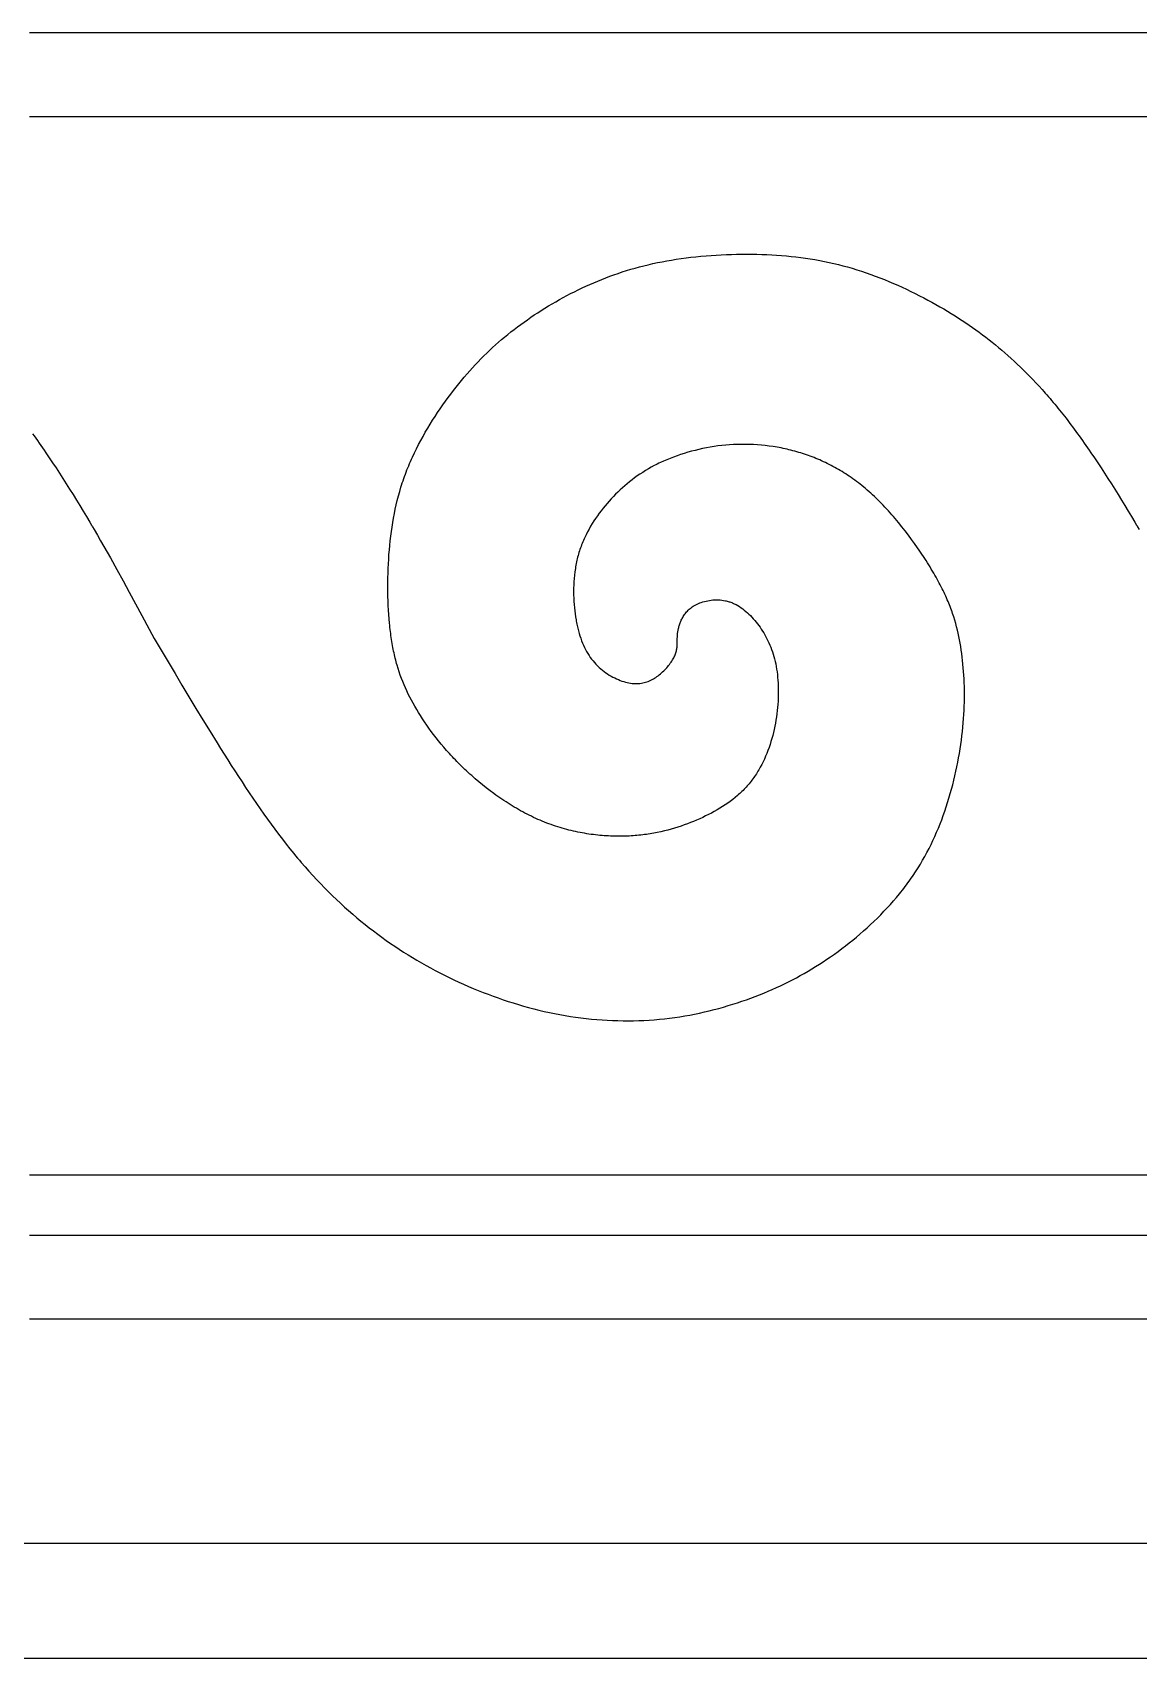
# Model space of a CAD drawing. Extents: x 0 to 279, y 0 to 212.
# Drawn here: x 69.1 to 103.3, y 161.3 to 211.6 of the extents above; entities that cross this region are included whole.
import ezdxf

# ---------------------------------------------------------------- set-up
doc = ezdxf.new("R2010")
doc.units = 0
doc.layers.add('LAYER_1', color=18, linetype='CONTINUOUS')

msp = doc.modelspace()

# ---------------------------------------------------------------- linework, layer by layer
at = {"layer": 'LAYER_1'}
for points in [[(69.04, 211.577), (69.229, 211.577), (69.414, 211.577), (69.595, 211.577), (69.771, 211.577), (69.944, 211.577), (70.111, 211.577), (70.275, 211.577), (70.433, 211.577), (70.588, 211.577), (70.738, 211.577), (70.883, 211.577), (71.023, 211.577), (71.159, 211.577), (71.29, 211.577), (71.416, 211.577), (71.537, 211.577), (71.654, 211.577), (71.765, 211.577), (71.872, 211.577), (71.973, 211.577), (72.07, 211.577), (72.161, 211.577), (72.205, 211.577), (72.247, 211.577), (72.288, 211.577), (72.328, 211.577), (72.366, 211.577), (72.404, 211.577), (72.439, 211.577), (72.474, 211.577), (72.507, 211.577), (72.539, 211.577), (72.569, 211.577), (72.598, 211.577), (72.626, 211.577), (72.652, 211.577), (72.677, 211.577), (72.701, 211.577), (72.723, 211.577), (72.744, 211.577), (72.763, 211.577), (72.781, 211.577), (72.798, 211.577), (72.813, 211.577), (72.827, 211.577), (72.839, 211.577), (72.85, 211.577), (72.86, 211.577), (72.868, 211.577), (72.874, 211.577), (72.88, 211.577), (72.883, 211.577), (72.885, 211.577), (72.886, 211.577)], [(72.886, 211.577), (72.887, 211.577), (72.889, 211.577), (72.893, 211.577), (72.898, 211.577), (72.905, 211.577), (72.913, 211.577), (72.922, 211.577), (72.933, 211.577), (72.945, 211.577), (72.959, 211.577), (72.974, 211.577), (72.991, 211.577), (73.009, 211.577), (73.028, 211.577), (73.049, 211.577), (73.071, 211.577), (73.095, 211.577), (73.12, 211.577), (73.146, 211.577), (73.174, 211.577), (73.203, 211.577), (73.234, 211.577), (73.265, 211.577), (73.299, 211.577), (73.333, 211.577), (73.369, 211.577), (73.406, 211.577), (73.444, 211.577), (73.484, 211.577), (73.525, 211.577), (73.568, 211.577), (73.611, 211.577), (73.703, 211.577), (73.799, 211.577), (73.901, 211.577), (74.007, 211.577), (74.119, 211.577), (74.235, 211.577), (74.356, 211.577), (74.483, 211.577), (74.614, 211.577), (74.749, 211.577), (74.89, 211.577), (75.035, 211.577), (75.185, 211.577), (75.339, 211.577), (75.498, 211.577), (75.661, 211.577), (75.829, 211.577), (76.001, 211.577), (76.177, 211.577), (76.358, 211.577), (76.543, 211.577), (76.733, 211.577), (76.926, 211.577), (77.123, 211.577), (77.325, 211.577), (77.531, 211.577), (77.74, 211.577), (77.954, 211.577), (78.171, 211.577), (78.392, 211.577), (78.617, 211.577), (78.846, 211.577), (79.078, 211.577), (79.314, 211.577), (79.554, 211.577), (79.797, 211.577), (80.044, 211.577), (80.294, 211.577), (80.548, 211.577), (80.805, 211.577), (81.065, 211.577), (81.329, 211.577), (81.596, 211.577), (81.866, 211.577), (82.139, 211.577), (82.415, 211.577), (82.694, 211.577), (82.977, 211.577), (83.262, 211.577), (83.55, 211.577), (83.841, 211.577), (84.135, 211.577), (84.432, 211.577), (84.731, 211.577), (85.033, 211.577), (85.338, 211.577), (85.645, 211.577), (85.955, 211.577), (86.267, 211.577), (86.582, 211.577), (86.899, 211.577), (87.218, 211.577), (87.54, 211.577), (87.864, 211.577), (88.19, 211.577), (88.519, 211.577), (88.85, 211.577), (89.182, 211.577), (89.517, 211.577), (89.854, 211.577), (90.192, 211.577), (90.533, 211.577), (90.875, 211.577), (91.219, 211.577), (91.565, 211.577), (91.913, 211.577), (92.262, 211.577), (92.613, 211.577), (92.965, 211.577), (93.319, 211.577), (93.675, 211.577), (94.032, 211.577), (94.39, 211.577), (94.75, 211.577), (95.473, 211.577), (96.201, 211.577), (96.933, 211.577), (97.669, 211.577), (98.409, 211.577), (99.153, 211.577), (99.899, 211.577), (100.648, 211.577), (101.399, 211.577), (102.152, 211.577), (103.663, 211.577)], [(72.886, 208.976), (72.885, 208.976), (72.883, 208.976), (72.88, 208.976), (72.874, 208.976), (72.868, 208.976), (72.86, 208.976), (72.85, 208.976), (72.839, 208.976), (72.827, 208.976), (72.813, 208.976), (72.798, 208.976), (72.781, 208.976), (72.763, 208.976), (72.744, 208.976), (72.723, 208.976), (72.701, 208.976), (72.677, 208.976), (72.652, 208.976), (72.626, 208.976), (72.598, 208.976), (72.569, 208.976), (72.539, 208.976), (72.507, 208.976), (72.474, 208.976), (72.439, 208.976), (72.404, 208.976), (72.366, 208.976), (72.328, 208.976), (72.288, 208.976), (72.247, 208.976), (72.205, 208.976), (72.161, 208.976), (72.07, 208.976), (71.973, 208.976), (71.872, 208.976), (71.765, 208.976), (71.654, 208.976), (71.537, 208.976), (71.416, 208.976), (71.29, 208.976), (71.159, 208.976), (71.023, 208.976), (70.883, 208.976), (70.738, 208.976), (70.588, 208.976), (70.433, 208.976), (70.275, 208.976), (70.111, 208.976), (69.944, 208.976), (69.771, 208.976), (69.595, 208.976), (69.414, 208.976), (69.229, 208.976), (69.04, 208.976)], [(103.663, 208.976), (102.152, 208.976), (101.399, 208.976), (100.648, 208.976), (99.899, 208.976), (99.153, 208.976), (98.409, 208.976), (97.669, 208.976), (96.933, 208.976), (96.201, 208.976), (95.473, 208.976), (94.75, 208.976), (94.39, 208.976), (94.032, 208.976), (93.675, 208.976), (93.319, 208.976), (92.965, 208.976), (92.613, 208.976), (92.262, 208.976), (91.913, 208.976), (91.565, 208.976), (91.219, 208.976), (90.875, 208.976), (90.533, 208.976), (90.192, 208.976), (89.854, 208.976), (89.517, 208.976), (89.182, 208.976), (88.85, 208.976), (88.519, 208.976), (88.19, 208.976), (87.864, 208.976), (87.54, 208.976), (87.218, 208.976), (86.899, 208.976), (86.582, 208.976), (86.267, 208.976), (85.955, 208.976), (85.645, 208.976), (85.338, 208.976), (85.033, 208.976), (84.731, 208.976), (84.432, 208.976), (84.135, 208.976), (83.841, 208.976), (83.55, 208.976), (83.262, 208.976), (82.977, 208.976), (82.694, 208.976), (82.415, 208.976), (82.139, 208.976), (81.866, 208.976), (81.596, 208.976), (81.329, 208.976), (81.065, 208.976), (80.805, 208.976), (80.548, 208.976), (80.294, 208.976), (80.044, 208.976), (79.797, 208.976), (79.554, 208.976), (79.314, 208.976), (79.078, 208.976), (78.846, 208.976), (78.617, 208.976), (78.392, 208.976), (78.171, 208.976), (77.954, 208.976), (77.74, 208.976), (77.531, 208.976), (77.325, 208.976), (77.123, 208.976), (76.926, 208.976), (76.733, 208.976), (76.543, 208.976), (76.358, 208.976), (76.177, 208.976), (76.001, 208.976), (75.829, 208.976), (75.661, 208.976), (75.498, 208.976), (75.339, 208.976), (75.185, 208.976), (75.035, 208.976), (74.89, 208.976), (74.749, 208.976), (74.614, 208.976), (74.483, 208.976), (74.356, 208.976), (74.235, 208.976), (74.119, 208.976), (74.007, 208.976), (73.901, 208.976), (73.799, 208.976), (73.703, 208.976), (73.611, 208.976), (73.568, 208.976), (73.525, 208.976), (73.484, 208.976), (73.444, 208.976), (73.406, 208.976), (73.369, 208.976), (73.333, 208.976), (73.299, 208.976), (73.265, 208.976), (73.234, 208.976), (73.203, 208.976), (73.174, 208.976), (73.146, 208.976), (73.12, 208.976), (73.095, 208.976), (73.071, 208.976), (73.049, 208.976), (73.028, 208.976), (73.009, 208.976), (72.991, 208.976), (72.974, 208.976), (72.959, 208.976), (72.945, 208.976), (72.933, 208.976), (72.922, 208.976), (72.913, 208.976), (72.905, 208.976), (72.898, 208.976), (72.893, 208.976), (72.889, 208.976), (72.887, 208.976), (72.886, 208.976)], [(72.886, 192.848), (73.316, 192.124), (73.531, 191.763), (73.746, 191.403), (73.962, 191.043), (74.178, 190.685), (74.394, 190.329), (74.612, 189.975), (74.83, 189.623), (74.94, 189.448), (75.049, 189.273), (75.159, 189.1), (75.269, 188.927), (75.38, 188.755), (75.49, 188.584), (75.602, 188.414), (75.713, 188.245), (75.825, 188.078), (75.937, 187.912), (76.049, 187.747), (76.162, 187.584), (76.275, 187.423), (76.389, 187.264), (76.503, 187.106), (76.617, 186.95), (76.732, 186.797), (76.847, 186.645), (76.963, 186.496), (77.08, 186.349), (77.197, 186.205), (77.255, 186.134), (77.314, 186.063), (77.373, 185.993), (77.432, 185.924), (77.551, 185.787), (77.67, 185.653), (77.789, 185.521), (77.91, 185.391), (78.031, 185.264), (78.152, 185.139), (78.274, 185.017), (78.397, 184.897), (78.52, 184.778), (78.645, 184.663), (78.769, 184.549), (78.895, 184.437), (79.021, 184.327), (79.148, 184.219), (79.276, 184.114), (79.404, 184.01), (79.533, 183.908), (79.663, 183.808), (79.794, 183.709), (79.925, 183.613), (80.058, 183.518), (80.191, 183.425), (80.325, 183.334), (80.459, 183.244), (80.595, 183.156), (80.732, 183.07), (80.869, 182.986), (81.007, 182.903), (81.147, 182.822), (81.287, 182.742), (81.428, 182.664), (81.57, 182.588), (81.713, 182.513), (81.858, 182.44), (82.003, 182.368), (82.149, 182.298), (82.296, 182.23), (82.445, 182.163), (82.594, 182.097), (82.744, 182.033), (82.896, 181.971), (83.048, 181.91), (83.202, 181.851), (83.356, 181.793), (83.511, 181.738), (83.667, 181.684), (83.823, 181.632), (83.98, 181.582), (84.138, 181.534), (84.297, 181.488), (84.456, 181.444), (84.616, 181.401), (84.776, 181.362), (84.937, 181.324), (85.098, 181.288), (85.259, 181.255), (85.421, 181.224), (85.583, 181.195), (85.746, 181.168), (85.909, 181.144), (86.071, 181.122), (86.234, 181.103), (86.397, 181.086), (86.56, 181.071), (86.723, 181.059), (86.886, 181.049), (87.049, 181.041), (87.211, 181.036), (87.373, 181.033), (87.535, 181.032), (87.697, 181.034), (87.858, 181.038), (88.018, 181.045), (88.178, 181.054), (88.338, 181.065), (88.496, 181.079), (88.654, 181.095), (88.812, 181.114), (88.968, 181.134), (89.123, 181.158), (89.278, 181.183), (89.432, 181.21), (89.584, 181.24), (89.736, 181.272), (89.887, 181.305), (90.036, 181.341), (90.184, 181.378), (90.331, 181.417), (90.477, 181.458), (90.621, 181.5), (90.764, 181.544), (90.906, 181.59), (91.046, 181.637), (91.185, 181.685), (91.322, 181.735), (91.457, 181.785), (91.591, 181.838), (91.723, 181.891), (91.854, 181.945), (91.983, 182.001), (92.111, 182.058), (92.237, 182.116), (92.362, 182.176), (92.486, 182.237), (92.608, 182.299), (92.73, 182.363), (92.85, 182.429), (92.97, 182.496), (93.089, 182.564), (93.207, 182.635), (93.324, 182.707), (93.44, 182.78), (93.556, 182.856), (93.672, 182.933), (93.787, 183.012), (93.902, 183.094), (94.016, 183.177), (94.13, 183.262), (94.244, 183.349), (94.357, 183.437), (94.47, 183.528), (94.582, 183.62), (94.692, 183.714), (94.802, 183.81), (94.911, 183.907), (95.019, 184.006), (95.125, 184.106), (95.23, 184.208), (95.333, 184.311), (95.435, 184.416), (95.535, 184.521), (95.633, 184.628), (95.728, 184.736), (95.822, 184.846), (95.914, 184.956), (95.959, 185.012), (96.003, 185.067), (96.046, 185.123), (96.089, 185.18), (96.132, 185.236), (96.174, 185.293), (96.215, 185.35), (96.255, 185.407), (96.335, 185.523), (96.412, 185.639), (96.486, 185.756), (96.559, 185.874), (96.629, 185.994), (96.697, 186.114), (96.762, 186.236), (96.826, 186.358), (96.888, 186.482), (96.947, 186.607), (97.005, 186.732), (97.061, 186.859), (97.115, 186.987), (97.167, 187.117), (97.217, 187.247), (97.265, 187.379), (97.312, 187.512), (97.357, 187.646), (97.4, 187.781), (97.442, 187.917), (97.482, 188.053), (97.52, 188.191), (97.557, 188.329), (97.592, 188.467), (97.625, 188.606), (97.656, 188.744), (97.686, 188.883), (97.714, 189.022), (97.74, 189.16), (97.764, 189.298), (97.787, 189.436), (97.808, 189.573), (97.827, 189.709), (97.844, 189.844), (97.86, 189.978), (97.874, 190.111), (97.886, 190.243), (97.896, 190.373), (97.905, 190.502), (97.911, 190.629), (97.916, 190.756), (97.92, 190.88), (97.922, 191.004), (97.922, 191.126), (97.921, 191.247), (97.919, 191.367), (97.915, 191.485), (97.909, 191.602), (97.902, 191.717), (97.894, 191.832), (97.885, 191.945), (97.874, 192.056), (97.862, 192.167), (97.85, 192.276), (97.835, 192.384), (97.82, 192.49), (97.804, 192.596), (97.787, 192.7), (97.768, 192.803), (97.749, 192.906), (97.727, 193.008), (97.704, 193.11), (97.679, 193.212), (97.651, 193.314), (97.622, 193.416), (97.59, 193.519), (97.574, 193.57), (97.556, 193.622), (97.538, 193.674), (97.519, 193.726), (97.5, 193.779), (97.48, 193.832), (97.459, 193.885), (97.437, 193.939), (97.415, 193.993), (97.391, 194.048), (97.367, 194.103), (97.342, 194.158), (97.317, 194.214), (97.29, 194.27), (97.262, 194.327), (97.234, 194.385), (97.205, 194.443), (97.174, 194.502), (97.143, 194.561), (97.111, 194.621), (97.078, 194.682), (97.043, 194.744), (97.008, 194.806), (96.972, 194.868), (96.935, 194.932), (96.897, 194.995), (96.859, 195.059), (96.819, 195.124), (96.779, 195.189), (96.737, 195.254), (96.695, 195.319), (96.653, 195.385), (96.609, 195.451), (96.565, 195.517), (96.52, 195.583), (96.475, 195.649), (96.382, 195.781), (96.287, 195.912), (96.189, 196.043), (96.09, 196.173), (95.989, 196.302), (95.886, 196.429), (95.834, 196.491), (95.782, 196.553), (95.729, 196.615), (95.676, 196.675), (95.623, 196.735), (95.57, 196.795), (95.516, 196.853), (95.463, 196.911), (95.409, 196.968), (95.355, 197.024), (95.301, 197.078), (95.246, 197.132), (95.192, 197.185), (95.137, 197.237), (95.083, 197.288), (95.028, 197.337), (94.974, 197.386), (94.919, 197.434), (94.864, 197.481), (94.809, 197.527), (94.753, 197.572), (94.698, 197.616), (94.643, 197.659), (94.587, 197.701), (94.532, 197.742), (94.476, 197.783), (94.42, 197.822), (94.364, 197.861), (94.308, 197.898), (94.252, 197.935), (94.196, 197.971), (94.139, 198.006), (94.083, 198.04), (94.026, 198.074), (93.969, 198.106), (93.912, 198.138), (93.855, 198.169), (93.798, 198.199), (93.74, 198.229), (93.683, 198.258), (93.625, 198.286), (93.567, 198.313), (93.509, 198.339), (93.451, 198.365), (93.393, 198.39), (93.334, 198.414), (93.276, 198.437), (93.217, 198.46), (93.158, 198.482), (93.099, 198.504), (93.04, 198.525), (92.98, 198.545), (92.921, 198.564), (92.861, 198.583), (92.801, 198.601), (92.741, 198.619), (92.681, 198.636), (92.621, 198.652), (92.561, 198.668), (92.5, 198.683), (92.44, 198.697), (92.379, 198.711), (92.318, 198.724), (92.257, 198.736), (92.196, 198.748), (92.135, 198.759), (92.013, 198.779), (91.891, 198.797), (91.768, 198.812), (91.646, 198.824), (91.523, 198.834), (91.4, 198.842), (91.277, 198.847), (91.155, 198.849), (91.032, 198.849), (90.91, 198.847), (90.788, 198.842), (90.666, 198.834), (90.545, 198.825), (90.424, 198.812), (90.304, 198.798), (90.184, 198.781), (90.065, 198.761), (89.947, 198.74), (89.83, 198.716), (89.713, 198.691), (89.598, 198.663), (89.484, 198.633), (89.372, 198.602), (89.26, 198.568), (89.151, 198.533), (89.043, 198.496), (88.936, 198.457), (88.831, 198.416), (88.728, 198.374), (88.627, 198.33), (88.529, 198.285), (88.48, 198.262), (88.432, 198.238), (88.384, 198.214), (88.337, 198.19), (88.245, 198.14), (88.155, 198.089), (88.066, 198.037), (87.98, 197.983), (87.896, 197.928), (87.813, 197.871), (87.732, 197.813), (87.653, 197.754), (87.576, 197.694), (87.5, 197.632), (87.426, 197.569), (87.354, 197.505), (87.282, 197.439), (87.213, 197.373), (87.144, 197.305), (87.077, 197.236), (87.011, 197.165), (86.946, 197.094), (86.883, 197.021), (86.82, 196.948), (86.759, 196.873), (86.699, 196.797), (86.64, 196.719), (86.583, 196.641), (86.527, 196.561), (86.473, 196.48), (86.421, 196.398), (86.371, 196.315), (86.322, 196.23), (86.275, 196.145), (86.231, 196.057), (86.189, 195.969), (86.168, 195.924), (86.148, 195.879), (86.129, 195.834), (86.111, 195.788), (86.093, 195.742), (86.075, 195.696), (86.058, 195.649), (86.042, 195.602), (86.027, 195.555), (86.012, 195.507), (85.998, 195.459), (85.984, 195.411), (85.971, 195.362), (85.959, 195.313), (85.948, 195.264), (85.937, 195.214), (85.927, 195.164), (85.917, 195.114), (85.908, 195.064), (85.9, 195.013), (85.885, 194.911), (85.873, 194.809), (85.863, 194.707), (85.856, 194.604), (85.851, 194.502), (85.847, 194.399), (85.846, 194.297), (85.847, 194.196), (85.85, 194.095), (85.855, 193.996), (85.862, 193.897), (85.87, 193.8), (85.88, 193.704), (85.892, 193.61), (85.906, 193.517), (85.92, 193.427), (85.928, 193.382), (85.937, 193.338), (85.945, 193.295), (85.954, 193.252), (85.974, 193.168), (85.994, 193.086), (86.016, 193.007), (86.04, 192.929), (86.065, 192.853), (86.092, 192.78), (86.12, 192.708), (86.15, 192.639), (86.181, 192.571), (86.214, 192.506), (86.249, 192.442), (86.285, 192.38), (86.323, 192.321), (86.362, 192.263), (86.403, 192.207), (86.445, 192.153), (86.49, 192.101), (86.536, 192.051), (86.583, 192.003), (86.632, 191.956), (86.683, 191.912), (86.734, 191.869), (86.787, 191.828), (86.84, 191.79), (86.895, 191.753), (86.949, 191.718), (87.005, 191.686), (87.061, 191.655), (87.117, 191.627), (87.173, 191.6), (87.229, 191.576), (87.284, 191.554), (87.34, 191.534), (87.395, 191.516), (87.449, 191.5), (87.503, 191.487), (87.555, 191.476), (87.607, 191.467), (87.658, 191.461), (87.707, 191.456), (87.756, 191.454), (87.803, 191.454), (87.85, 191.456), (87.896, 191.459), (87.94, 191.465), (87.984, 191.473), (88.028, 191.483), (88.07, 191.494), (88.112, 191.507), (88.153, 191.522), (88.193, 191.538), (88.233, 191.556), (88.272, 191.576), (88.31, 191.597), (88.348, 191.62), (88.385, 191.644), (88.422, 191.669), (88.458, 191.696), (88.494, 191.724), (88.529, 191.753), (88.563, 191.783), (88.597, 191.814), (88.63, 191.845), (88.662, 191.878), (88.693, 191.911), (88.723, 191.944), (88.752, 191.978), (88.78, 192.013), (88.807, 192.047), (88.833, 192.081), (88.857, 192.116), (88.88, 192.15), (88.901, 192.184), (88.921, 192.218), (88.939, 192.251), (88.956, 192.284), (88.971, 192.317), (88.984, 192.348), (88.996, 192.379), (89.006, 192.409), (89.014, 192.439), (89.022, 192.468), (89.028, 192.497), (89.034, 192.525), (89.038, 192.553), (89.041, 192.581), (89.044, 192.608), (89.046, 192.635), (89.048, 192.688), (89.049, 192.74), (89.05, 192.844), (89.052, 192.896), (89.055, 192.948), (89.059, 193.001), (89.066, 193.054), (89.075, 193.108), (89.086, 193.162), (89.092, 193.189), (89.099, 193.216), (89.107, 193.244), (89.116, 193.272), (89.125, 193.3), (89.136, 193.328), (89.147, 193.356), (89.159, 193.384), (89.171, 193.413), (89.185, 193.442), (89.2, 193.471), (89.216, 193.5), (89.233, 193.529), (89.251, 193.557), (89.27, 193.586), (89.291, 193.614), (89.313, 193.642), (89.337, 193.67), (89.361, 193.697), (89.388, 193.724), (89.416, 193.75), (89.445, 193.776), (89.476, 193.8), (89.509, 193.824), (89.544, 193.847), (89.58, 193.87), (89.619, 193.891), (89.659, 193.911), (89.701, 193.93), (89.745, 193.948), (89.791, 193.965), (89.838, 193.98), (89.887, 193.994), (89.937, 194.006), (89.988, 194.017), (90.041, 194.026), (90.094, 194.033), (90.148, 194.038), (90.202, 194.042), (90.257, 194.043), (90.313, 194.042), (90.369, 194.039), (90.425, 194.033), (90.481, 194.025), (90.537, 194.014), (90.564, 194.008), (90.592, 194.001), (90.62, 193.994), (90.647, 193.986), (90.675, 193.977), (90.702, 193.967), (90.729, 193.957), (90.756, 193.946), (90.783, 193.934), (90.81, 193.921), (90.837, 193.908), (90.863, 193.895), (90.915, 193.866), (90.967, 193.834), (91.018, 193.8), (91.069, 193.764), (91.118, 193.726), (91.167, 193.686), (91.215, 193.644), (91.262, 193.6), (91.308, 193.554), (91.354, 193.507), (91.398, 193.458), (91.442, 193.408), (91.485, 193.356), (91.526, 193.303), (91.567, 193.249), (91.606, 193.193), (91.645, 193.137), (91.682, 193.079), (91.718, 193.021), (91.754, 192.961), (91.787, 192.9), (91.82, 192.838), (91.851, 192.774), (91.881, 192.71), (91.91, 192.644), (91.938, 192.576), (91.964, 192.508), (91.988, 192.437), (92.011, 192.366), (92.033, 192.292), (92.053, 192.217), (92.072, 192.141), (92.089, 192.063), (92.105, 191.983), (92.119, 191.902), (92.131, 191.818), (92.141, 191.733), (92.15, 191.647), (92.158, 191.558), (92.163, 191.469), (92.167, 191.378), (92.169, 191.286), (92.169, 191.193), (92.168, 191.099), (92.165, 191.004), (92.161, 190.908), (92.154, 190.812), (92.146, 190.716), (92.136, 190.619), (92.125, 190.522), (92.111, 190.425), (92.096, 190.328), (92.08, 190.231), (92.061, 190.135), (92.041, 190.039), (92.019, 189.943), (91.996, 189.848), (91.97, 189.754), (91.943, 189.661), (91.914, 189.568), (91.883, 189.477), (91.85, 189.386), (91.816, 189.296), (91.779, 189.208), (91.74, 189.12), (91.7, 189.034), (91.657, 188.949), (91.612, 188.866), (91.565, 188.784), (91.541, 188.743), (91.517, 188.703), (91.491, 188.663), (91.466, 188.624), (91.439, 188.585), (91.412, 188.547), (91.385, 188.509), (91.357, 188.471), (91.328, 188.434), (91.299, 188.397), (91.27, 188.361), (91.24, 188.325), (91.209, 188.29), (91.177, 188.255), (91.145, 188.221), (91.113, 188.187), (91.08, 188.154), (91.046, 188.121), (91.012, 188.088), (90.978, 188.056), (90.943, 188.024), (90.907, 187.993), (90.835, 187.932), (90.76, 187.873), (90.684, 187.815), (90.606, 187.759), (90.526, 187.704), (90.444, 187.651), (90.361, 187.6), (90.277, 187.549), (90.191, 187.501), (90.103, 187.453), (90.014, 187.407), (89.924, 187.363), (89.833, 187.319), (89.741, 187.277), (89.647, 187.236), (89.553, 187.196), (89.457, 187.157), (89.361, 187.12), (89.263, 187.084), (89.164, 187.049), (89.064, 187.016), (88.962, 186.984), (88.859, 186.954), (88.755, 186.925), (88.649, 186.899), (88.541, 186.874), (88.432, 186.851), (88.322, 186.829), (88.266, 186.82), (88.21, 186.81), (88.153, 186.801), (88.096, 186.793), (88.038, 186.785), (87.98, 186.778), (87.921, 186.771), (87.862, 186.765), (87.803, 186.759), (87.743, 186.754), (87.683, 186.75), (87.622, 186.746), (87.561, 186.743), (87.499, 186.74), (87.436, 186.738), (87.374, 186.737), (87.31, 186.736), (87.247, 186.735), (87.183, 186.736), (87.118, 186.737), (87.053, 186.739), (86.988, 186.741), (86.923, 186.744), (86.857, 186.748), (86.791, 186.753), (86.724, 186.758), (86.657, 186.764), (86.59, 186.77), (86.523, 186.778), (86.456, 186.786), (86.388, 186.795), (86.32, 186.804), (86.252, 186.815), (86.184, 186.826), (86.115, 186.838), (86.047, 186.851), (85.978, 186.864), (85.909, 186.879), (85.841, 186.894), (85.772, 186.91), (85.703, 186.927), (85.634, 186.945), (85.565, 186.963), (85.496, 186.983), (85.427, 187.003), (85.358, 187.024), (85.289, 187.047), (85.221, 187.07), (85.152, 187.094), (85.084, 187.119), (85.015, 187.144), (84.947, 187.171), (84.879, 187.199), (84.811, 187.228), (84.743, 187.257), (84.675, 187.288), (84.608, 187.319), (84.541, 187.352), (84.474, 187.385), (84.407, 187.419), (84.341, 187.453), (84.275, 187.489), (84.209, 187.525), (84.144, 187.562), (84.078, 187.6), (84.014, 187.638), (83.949, 187.677), (83.885, 187.717), (83.821, 187.757), (83.758, 187.798), (83.695, 187.839), (83.632, 187.881), (83.57, 187.924), (83.508, 187.967), (83.447, 188.01), (83.386, 188.054), (83.266, 188.143), (83.148, 188.234), (83.032, 188.326), (82.918, 188.42), (82.807, 188.514), (82.752, 188.562), (82.698, 188.609), (82.644, 188.657), (82.591, 188.705), (82.539, 188.754), (82.488, 188.802), (82.437, 188.85), (82.387, 188.899), (82.337, 188.948), (82.288, 188.996), (82.24, 189.045), (82.193, 189.094), (82.146, 189.143), (82.1, 189.191), (82.054, 189.24), (82.009, 189.289), (81.921, 189.387), (81.836, 189.486), (81.753, 189.584), (81.673, 189.682), (81.595, 189.78), (81.519, 189.878), (81.446, 189.976), (81.375, 190.074), (81.307, 190.172), (81.241, 190.269), (81.176, 190.367), (81.114, 190.463), (81.055, 190.56), (80.997, 190.656), (80.941, 190.752), (80.887, 190.847), (80.836, 190.942), (80.786, 191.037), (80.738, 191.132), (80.693, 191.227), (80.649, 191.323), (80.607, 191.419), (80.567, 191.517), (80.528, 191.615), (80.492, 191.714), (80.457, 191.815), (80.424, 191.917), (80.393, 192.021), (80.378, 192.074), (80.363, 192.127), (80.349, 192.181), (80.336, 192.235), (80.322, 192.29), (80.309, 192.346), (80.297, 192.402), (80.285, 192.458), (80.273, 192.515), (80.262, 192.573), (80.251, 192.632), (80.241, 192.691), (80.231, 192.751), (80.221, 192.812), (80.212, 192.874), (80.203, 192.936), (80.194, 192.999), (80.186, 193.062), (80.178, 193.126), (80.171, 193.191), (80.164, 193.257), (80.158, 193.322), (80.146, 193.456), (80.135, 193.591), (80.126, 193.728), (80.119, 193.867), (80.113, 194.007), (80.109, 194.148), (80.106, 194.29), (80.105, 194.433), (80.106, 194.577), (80.108, 194.721), (80.112, 194.865), (80.117, 195.01), (80.123, 195.154), (80.132, 195.298), (80.142, 195.442), (80.153, 195.585), (80.166, 195.727), (80.181, 195.869), (80.197, 196.01), (80.215, 196.151), (80.236, 196.291), (80.258, 196.43), (80.282, 196.569), (80.308, 196.707), (80.336, 196.844), (80.367, 196.981), (80.399, 197.117), (80.435, 197.253), (80.472, 197.388), (80.512, 197.523), (80.533, 197.59), (80.554, 197.657), (80.577, 197.724), (80.599, 197.791), (80.623, 197.858), (80.647, 197.924), (80.672, 197.991), (80.697, 198.057), (80.724, 198.123), (80.75, 198.189), (80.778, 198.255), (80.806, 198.321), (80.835, 198.386), (80.865, 198.452), (80.926, 198.582), (80.989, 198.712), (81.055, 198.841), (81.123, 198.969), (81.193, 199.096), (81.264, 199.222), (81.337, 199.346), (81.412, 199.47), (81.489, 199.592), (81.566, 199.713), (81.645, 199.832), (81.725, 199.95), (81.805, 200.066), (81.887, 200.18), (81.969, 200.292), (82.051, 200.403), (82.134, 200.511), (82.218, 200.618), (82.301, 200.722), (82.385, 200.825), (82.469, 200.925), (82.553, 201.024), (82.638, 201.121), (82.723, 201.216), (82.809, 201.31), (82.896, 201.401), (82.983, 201.492), (83.071, 201.581), (83.16, 201.668), (83.25, 201.754), (83.341, 201.839), (83.433, 201.922), (83.526, 202.005), (83.62, 202.086), (83.715, 202.166), (83.811, 202.245), (83.909, 202.324), (84.008, 202.401), (84.108, 202.478), (84.21, 202.554), (84.313, 202.629), (84.417, 202.702), (84.523, 202.775), (84.63, 202.847), (84.737, 202.918), (84.846, 202.988), (84.956, 203.057), (85.067, 203.125), (85.179, 203.192), (85.292, 203.257), (85.406, 203.322), (85.521, 203.385), (85.637, 203.447), (85.754, 203.508), (85.871, 203.567), (85.989, 203.625), (86.108, 203.682), (86.228, 203.738), (86.348, 203.792), (86.47, 203.845), (86.592, 203.897), (86.715, 203.947), (86.839, 203.996), (86.965, 204.043), (87.091, 204.089), (87.219, 204.134), (87.348, 204.176), (87.478, 204.218), (87.61, 204.258), (87.743, 204.296), (87.878, 204.333), (88.015, 204.368), (88.153, 204.402), (88.292, 204.434), (88.434, 204.464), (88.577, 204.493), (88.722, 204.52), (88.869, 204.545), (89.018, 204.569), (89.168, 204.591), (89.32, 204.612), (89.472, 204.63), (89.626, 204.647), (89.781, 204.663), (89.937, 204.677), (90.093, 204.689), (90.25, 204.699), (90.407, 204.708), (90.565, 204.715), (90.722, 204.721), (90.879, 204.724), (91.036, 204.727), (91.193, 204.727), (91.349, 204.726), (91.505, 204.724), (91.659, 204.719), (91.813, 204.714), (91.965, 204.706), (92.117, 204.697), (92.268, 204.686), (92.418, 204.673), (92.567, 204.659), (92.715, 204.642), (92.863, 204.624), (93.01, 204.604), (93.157, 204.582), (93.302, 204.558), (93.448, 204.532), (93.593, 204.504), (93.737, 204.474), (93.881, 204.442), (94.025, 204.407), (94.168, 204.371), (94.311, 204.332), (94.454, 204.291), (94.597, 204.247), (94.74, 204.202), (94.882, 204.154), (95.024, 204.103), (95.166, 204.051), (95.307, 203.997), (95.447, 203.942), (95.587, 203.884), (95.725, 203.825), (95.863, 203.765), (96, 203.703), (96.135, 203.64), (96.269, 203.576), (96.402, 203.51), (96.533, 203.444), (96.663, 203.377), (96.79, 203.31), (96.916, 203.241), (97.04, 203.172), (97.162, 203.103), (97.282, 203.033), (97.4, 202.964), (97.515, 202.893), (97.629, 202.823), (97.741, 202.752), (97.851, 202.68), (97.959, 202.608), (98.066, 202.535), (98.171, 202.462), (98.275, 202.388), (98.378, 202.313), (98.48, 202.237), (98.58, 202.16), (98.68, 202.082), (98.779, 202.003), (98.877, 201.923), (98.975, 201.842), (99.072, 201.76), (99.168, 201.676), (99.265, 201.591), (99.361, 201.504), (99.457, 201.416), (99.553, 201.327), (99.648, 201.235), (99.744, 201.142), (99.84, 201.047), (99.936, 200.95), (100.032, 200.85), (100.128, 200.749), (100.225, 200.645), (100.321, 200.539), (100.37, 200.485), (100.418, 200.43), (100.467, 200.374), (100.516, 200.318), (100.565, 200.261), (100.613, 200.204), (100.662, 200.146), (100.712, 200.087), (100.761, 200.027), (100.81, 199.967), (100.86, 199.905), (100.91, 199.843), (100.959, 199.781), (101.009, 199.717), (101.06, 199.653), (101.11, 199.587), (101.16, 199.521), (101.211, 199.454), (101.262, 199.387), (101.313, 199.318), (101.364, 199.249), (101.415, 199.178), (101.467, 199.107), (101.519, 199.035), (101.57, 198.963), (101.622, 198.889), (101.674, 198.815), (101.726, 198.741), (101.778, 198.665), (101.83, 198.589), (101.935, 198.435), (102.04, 198.279), (102.145, 198.12), (102.25, 197.959), (102.355, 197.796), (102.46, 197.632), (102.565, 197.465), (102.67, 197.297), (102.775, 197.128), (102.879, 196.958), (102.982, 196.787), (103.086, 196.614), (103.188, 196.441), (103.24, 196.355), (103.246, 196.344), (103.249, 196.338), (103.251, 196.336), (103.252, 196.334), (103.258, 196.323), (103.271, 196.301), (103.322, 196.214)], [(69.126, 199.178), (69.177, 199.107), (69.229, 199.035), (69.281, 198.963), (69.333, 198.889), (69.385, 198.815), (69.437, 198.741), (69.489, 198.665), (69.541, 198.589), (69.646, 198.435), (69.751, 198.279), (69.856, 198.12), (69.961, 197.959), (70.066, 197.796), (70.171, 197.632), (70.276, 197.465), (70.381, 197.297), (70.485, 197.128), (70.589, 196.958), (70.693, 196.787), (70.796, 196.614), (70.899, 196.441), (70.95, 196.355), (70.957, 196.344), (70.96, 196.338), (70.961, 196.336), (70.962, 196.334), (70.969, 196.323), (70.982, 196.301), (71.032, 196.214), (71.134, 196.04), (71.234, 195.865), (71.334, 195.69), (71.533, 195.338), (71.73, 194.985), (71.925, 194.631), (72.119, 194.276), (72.312, 193.919), (72.504, 193.563), (72.886, 192.848)], [(69.04, 176.268), (69.229, 176.268), (69.414, 176.268), (69.595, 176.268), (69.771, 176.268), (69.944, 176.268), (70.111, 176.268), (70.275, 176.268), (70.433, 176.268), (70.588, 176.268), (70.738, 176.268), (70.883, 176.268), (71.023, 176.268), (71.159, 176.268), (71.29, 176.268), (71.416, 176.268), (71.537, 176.268), (71.654, 176.268), (71.765, 176.268), (71.872, 176.268), (71.973, 176.268), (72.07, 176.268), (72.161, 176.268), (72.205, 176.268), (72.247, 176.268), (72.288, 176.268), (72.328, 176.268), (72.366, 176.268), (72.404, 176.268), (72.439, 176.268), (72.474, 176.268), (72.507, 176.268), (72.539, 176.268), (72.569, 176.268), (72.598, 176.268), (72.626, 176.268), (72.652, 176.268), (72.677, 176.268), (72.701, 176.268), (72.723, 176.268), (72.744, 176.268), (72.763, 176.268), (72.781, 176.268), (72.798, 176.268), (72.813, 176.268), (72.827, 176.268), (72.839, 176.268), (72.85, 176.268), (72.86, 176.268), (72.868, 176.268), (72.874, 176.268), (72.88, 176.268), (72.883, 176.268), (72.885, 176.268), (72.886, 176.268)], [(72.886, 176.268), (72.887, 176.268), (72.889, 176.268), (72.893, 176.268), (72.898, 176.268), (72.905, 176.268), (72.913, 176.268), (72.922, 176.268), (72.933, 176.268), (72.945, 176.268), (72.959, 176.268), (72.974, 176.268), (72.991, 176.268), (73.009, 176.268), (73.028, 176.268), (73.049, 176.268), (73.071, 176.268), (73.095, 176.268), (73.12, 176.268), (73.146, 176.268), (73.174, 176.268), (73.203, 176.268), (73.234, 176.268), (73.265, 176.268), (73.299, 176.268), (73.333, 176.268), (73.369, 176.268), (73.406, 176.268), (73.444, 176.268), (73.484, 176.268), (73.525, 176.268), (73.568, 176.268), (73.611, 176.268), (73.703, 176.268), (73.799, 176.268), (73.901, 176.268), (74.007, 176.268), (74.119, 176.268), (74.235, 176.268), (74.356, 176.268), (74.483, 176.268), (74.614, 176.268), (74.749, 176.268), (74.89, 176.268), (75.035, 176.268), (75.185, 176.268), (75.339, 176.268), (75.498, 176.268), (75.661, 176.268), (75.829, 176.268), (76.001, 176.268), (76.177, 176.268), (76.358, 176.268), (76.543, 176.268), (76.733, 176.268), (76.926, 176.268), (77.123, 176.268), (77.325, 176.268), (77.531, 176.268), (77.74, 176.268), (77.954, 176.268), (78.171, 176.268), (78.392, 176.268), (78.617, 176.268), (78.846, 176.268), (79.078, 176.268), (79.314, 176.268), (79.554, 176.268), (79.797, 176.268), (80.044, 176.268), (80.294, 176.268), (80.548, 176.268), (80.805, 176.268), (81.065, 176.268), (81.329, 176.268), (81.596, 176.268), (81.866, 176.268), (82.139, 176.268), (82.415, 176.268), (82.694, 176.268), (82.977, 176.268), (83.262, 176.268), (83.55, 176.268), (83.841, 176.268), (84.135, 176.268), (84.432, 176.268), (84.731, 176.268), (85.033, 176.268), (85.338, 176.268), (85.645, 176.268), (85.955, 176.268), (86.267, 176.268), (86.582, 176.268), (86.899, 176.268), (87.218, 176.268), (87.54, 176.268), (87.864, 176.268), (88.19, 176.268), (88.519, 176.268), (88.85, 176.268), (89.182, 176.268), (89.517, 176.268), (89.854, 176.268), (90.192, 176.268), (90.533, 176.268), (90.875, 176.268), (91.219, 176.268), (91.565, 176.268), (91.913, 176.268), (92.262, 176.268), (92.613, 176.268), (92.965, 176.268), (93.319, 176.268), (93.675, 176.268), (94.032, 176.268), (94.39, 176.268), (94.75, 176.268), (95.473, 176.268), (96.201, 176.268), (96.933, 176.268), (97.669, 176.268), (98.409, 176.268), (99.153, 176.268), (99.899, 176.268), (100.648, 176.268), (101.399, 176.268), (102.152, 176.268), (103.663, 176.268)], [(69.04, 174.409), (69.229, 174.409), (69.414, 174.409), (69.595, 174.409), (69.771, 174.409), (69.944, 174.409), (70.111, 174.409), (70.275, 174.409), (70.433, 174.409), (70.588, 174.409), (70.738, 174.409), (70.883, 174.409), (71.023, 174.409), (71.159, 174.409), (71.29, 174.409), (71.416, 174.409), (71.537, 174.409), (71.654, 174.409), (71.765, 174.409), (71.872, 174.409), (71.973, 174.409), (72.07, 174.409), (72.161, 174.409), (72.205, 174.409), (72.247, 174.409), (72.288, 174.409), (72.328, 174.409), (72.366, 174.409), (72.404, 174.409), (72.439, 174.409), (72.474, 174.409), (72.507, 174.409), (72.539, 174.409), (72.569, 174.409), (72.598, 174.409), (72.626, 174.409), (72.652, 174.409), (72.677, 174.409), (72.701, 174.409), (72.723, 174.409), (72.744, 174.409), (72.763, 174.409), (72.781, 174.409), (72.798, 174.409), (72.813, 174.409), (72.827, 174.409), (72.839, 174.409), (72.85, 174.409), (72.86, 174.409), (72.868, 174.409), (72.874, 174.409), (72.88, 174.409), (72.883, 174.409), (72.885, 174.409), (72.886, 174.409)], [(72.886, 174.409), (72.887, 174.409), (72.889, 174.409), (72.893, 174.409), (72.898, 174.409), (72.905, 174.409), (72.913, 174.409), (72.922, 174.409), (72.933, 174.409), (72.945, 174.409), (72.959, 174.409), (72.974, 174.409), (72.991, 174.409), (73.009, 174.409), (73.028, 174.409), (73.049, 174.409), (73.071, 174.409), (73.095, 174.409), (73.12, 174.409), (73.146, 174.409), (73.174, 174.409), (73.203, 174.409), (73.234, 174.409), (73.265, 174.409), (73.299, 174.409), (73.333, 174.409), (73.369, 174.409), (73.406, 174.409), (73.444, 174.409), (73.484, 174.409), (73.525, 174.409), (73.568, 174.409), (73.611, 174.409), (73.703, 174.409), (73.799, 174.409), (73.901, 174.409), (74.007, 174.409), (74.119, 174.409), (74.235, 174.409), (74.356, 174.409), (74.483, 174.409), (74.614, 174.409), (74.749, 174.409), (74.89, 174.409), (75.035, 174.409), (75.185, 174.409), (75.339, 174.409), (75.498, 174.409), (75.661, 174.409), (75.829, 174.409), (76.001, 174.409), (76.177, 174.409), (76.358, 174.409), (76.543, 174.409), (76.733, 174.409), (76.926, 174.409), (77.123, 174.409), (77.325, 174.409), (77.531, 174.409), (77.74, 174.409), (77.954, 174.409), (78.171, 174.409), (78.392, 174.409), (78.617, 174.409), (78.846, 174.409), (79.078, 174.409), (79.314, 174.409), (79.554, 174.409), (79.797, 174.409), (80.044, 174.409), (80.294, 174.409), (80.548, 174.409), (80.805, 174.409), (81.065, 174.409), (81.329, 174.409), (81.596, 174.409), (81.866, 174.409), (82.139, 174.409), (82.415, 174.409), (82.694, 174.409), (82.977, 174.409), (83.262, 174.409), (83.55, 174.409), (83.841, 174.409), (84.135, 174.409), (84.432, 174.409), (84.731, 174.409), (85.033, 174.409), (85.338, 174.409), (85.645, 174.409), (85.955, 174.409), (86.267, 174.409), (86.582, 174.409), (86.899, 174.409), (87.218, 174.409), (87.54, 174.409), (87.864, 174.409), (88.19, 174.409), (88.519, 174.409), (88.85, 174.409), (89.182, 174.409), (89.517, 174.409), (89.854, 174.409), (90.192, 174.409), (90.533, 174.409), (90.875, 174.409), (91.219, 174.409), (91.565, 174.409), (91.913, 174.409), (92.262, 174.409), (92.613, 174.409), (92.965, 174.409), (93.319, 174.409), (93.675, 174.409), (94.032, 174.409), (94.39, 174.409), (94.75, 174.409), (95.473, 174.409), (96.201, 174.409), (96.933, 174.409), (97.669, 174.409), (98.409, 174.409), (99.153, 174.409), (99.899, 174.409), (100.648, 174.409), (101.399, 174.409), (102.152, 174.409), (103.663, 174.409)], [(72.886, 171.808), (72.885, 171.808), (72.883, 171.808), (72.88, 171.808), (72.874, 171.808), (72.868, 171.808), (72.86, 171.808), (72.85, 171.808), (72.839, 171.808), (72.827, 171.808), (72.813, 171.808), (72.798, 171.808), (72.781, 171.808), (72.763, 171.808), (72.744, 171.808), (72.723, 171.808), (72.701, 171.808), (72.677, 171.808), (72.652, 171.808), (72.626, 171.808), (72.598, 171.808), (72.569, 171.808), (72.539, 171.808), (72.507, 171.808), (72.474, 171.808), (72.439, 171.808), (72.404, 171.808), (72.366, 171.808), (72.328, 171.808), (72.288, 171.808), (72.247, 171.808), (72.205, 171.808), (72.161, 171.808), (72.07, 171.808), (71.973, 171.808), (71.872, 171.808), (71.765, 171.808), (71.654, 171.808), (71.537, 171.808), (71.416, 171.808), (71.29, 171.808), (71.159, 171.808), (71.023, 171.808), (70.883, 171.808), (70.738, 171.808), (70.588, 171.808), (70.433, 171.808), (70.275, 171.808), (70.111, 171.808), (69.944, 171.808), (69.771, 171.808), (69.595, 171.808), (69.414, 171.808), (69.229, 171.808), (69.04, 171.808)], [(103.663, 171.808), (102.152, 171.808), (101.399, 171.808), (100.648, 171.808), (99.899, 171.808), (99.153, 171.808), (98.409, 171.808), (97.669, 171.808), (96.933, 171.808), (96.201, 171.808), (95.473, 171.808), (94.75, 171.808), (94.39, 171.808), (94.032, 171.808), (93.675, 171.808), (93.319, 171.808), (92.965, 171.808), (92.613, 171.808), (92.262, 171.808), (91.913, 171.808), (91.565, 171.808), (91.219, 171.808), (90.875, 171.808), (90.533, 171.808), (90.192, 171.808), (89.854, 171.808), (89.517, 171.808), (89.182, 171.808), (88.85, 171.808), (88.519, 171.808), (88.19, 171.808), (87.864, 171.808), (87.54, 171.808), (87.218, 171.808), (86.899, 171.808), (86.582, 171.808), (86.267, 171.808), (85.955, 171.808), (85.645, 171.808), (85.338, 171.808), (85.033, 171.808), (84.731, 171.808), (84.432, 171.808), (84.135, 171.808), (83.841, 171.808), (83.55, 171.808), (83.262, 171.808), (82.977, 171.808), (82.694, 171.808), (82.415, 171.808), (82.139, 171.808), (81.866, 171.808), (81.596, 171.808), (81.329, 171.808), (81.065, 171.808), (80.805, 171.808), (80.548, 171.808), (80.294, 171.808), (80.044, 171.808), (79.797, 171.808), (79.554, 171.808), (79.314, 171.808), (79.078, 171.808), (78.846, 171.808), (78.617, 171.808), (78.392, 171.808), (78.171, 171.808), (77.954, 171.808), (77.74, 171.808), (77.531, 171.808), (77.325, 171.808), (77.123, 171.808), (76.926, 171.808), (76.733, 171.808), (76.543, 171.808), (76.358, 171.808), (76.177, 171.808), (76.001, 171.808), (75.829, 171.808), (75.661, 171.808), (75.498, 171.808), (75.339, 171.808), (75.185, 171.808), (75.035, 171.808), (74.89, 171.808), (74.749, 171.808), (74.614, 171.808), (74.483, 171.808), (74.356, 171.808), (74.235, 171.808), (74.119, 171.808), (74.007, 171.808), (73.901, 171.808), (73.799, 171.808), (73.703, 171.808), (73.611, 171.808), (73.568, 171.808), (73.525, 171.808), (73.484, 171.808), (73.444, 171.808), (73.406, 171.808), (73.369, 171.808), (73.333, 171.808), (73.299, 171.808), (73.265, 171.808), (73.234, 171.808), (73.203, 171.808), (73.174, 171.808), (73.146, 171.808), (73.12, 171.808), (73.095, 171.808), (73.071, 171.808), (73.049, 171.808), (73.028, 171.808), (73.009, 171.808), (72.991, 171.808), (72.974, 171.808), (72.959, 171.808), (72.945, 171.808), (72.933, 171.808), (72.922, 171.808), (72.913, 171.808), (72.905, 171.808), (72.898, 171.808), (72.893, 171.808), (72.889, 171.808), (72.887, 171.808), (72.886, 171.808)], [(68.866, 164.891), (71.956, 164.891), (75.04, 164.891), (76.578, 164.891), (78.111, 164.891), (79.641, 164.891), (81.165, 164.891), (82.683, 164.891), (84.195, 164.891), (85.698, 164.891), (87.194, 164.891), (88.68, 164.891), (90.157, 164.891), (90.891, 164.891), (91.623, 164.891), (92.352, 164.891), (93.078, 164.891), (93.801, 164.891), (94.521, 164.891), (95.237, 164.891), (95.95, 164.891), (96.66, 164.891), (97.367, 164.891), (98.069, 164.891), (98.769, 164.891), (99.464, 164.891), (100.155, 164.891), (100.843, 164.891), (101.526, 164.891), (102.206, 164.891), (102.881, 164.891), (103.552, 164.891)], [(103.552, 161.323), (102.881, 161.323), (102.206, 161.323), (101.526, 161.323), (100.843, 161.323), (100.155, 161.323), (99.464, 161.323), (98.769, 161.323), (98.069, 161.323), (97.367, 161.323), (96.66, 161.323), (95.95, 161.323), (95.237, 161.323), (94.521, 161.323), (93.801, 161.323), (93.078, 161.323), (92.352, 161.323), (91.623, 161.323), (90.891, 161.323), (90.157, 161.323), (88.68, 161.323), (87.194, 161.323), (85.698, 161.323), (84.195, 161.323), (82.683, 161.323), (81.165, 161.323), (79.641, 161.323), (78.111, 161.323), (76.578, 161.323), (75.04, 161.323), (71.956, 161.323), (68.866, 161.323)]]:
    msp.add_lwpolyline(points, dxfattribs=at)

doc.saveas('drawing.dxf')
